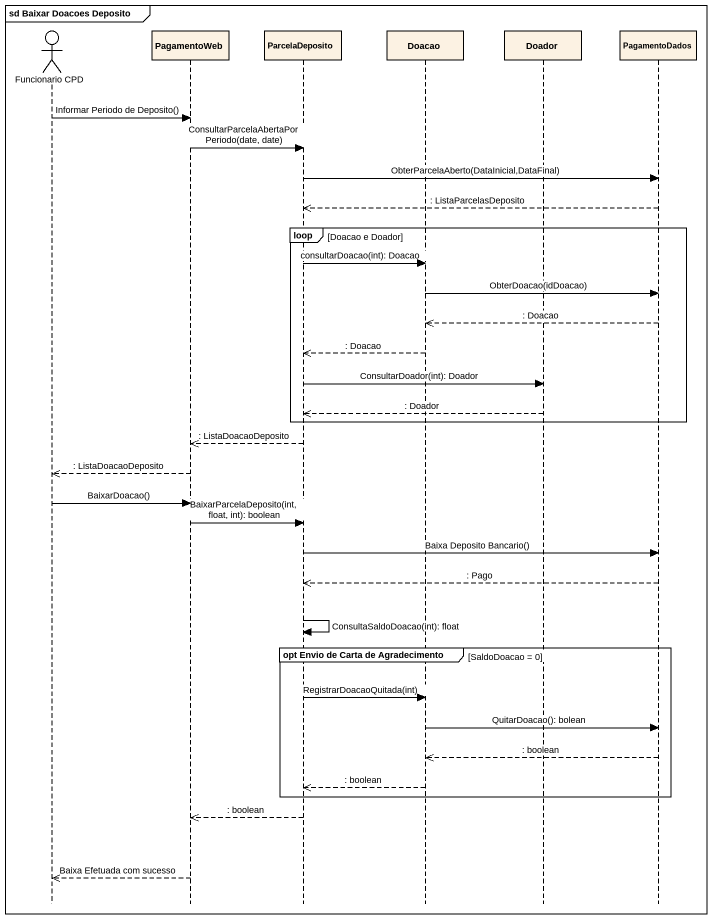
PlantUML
@startuml
mainframe sd Baixar Doacoes Deposito
hide footbox
actor "Funcionario CPD" as Funcionario_CPD
participant PagamentoWeb
participant ParcelaDeposito
participant Doacao
participant Doador
participant PagamentoDados

Funcionario_CPD -> PagamentoWeb : Informar Periodo de Deposito()
PagamentoWeb -> ParcelaDeposito : ConsultarParcelaAbertaPorPeriodo(date, date)
ParcelaDeposito -> PagamentoDados : ObterParcelaAberto(DataInicial,DataFinal)
PagamentoDados -->> ParcelaDeposito : : ListaParcelasDeposito
loop Doacao e Doador
  ParcelaDeposito -> Doacao : consultarDoacao(int): Doacao
  Doacao -> PagamentoDados : ObterDoacao(idDoacao)
  PagamentoDados -->> Doacao : : Doacao
  Doacao -->> ParcelaDeposito : : Doacao
  ParcelaDeposito -> Doador : ConsultarDoador(int): Doador
  Doador -->> ParcelaDeposito : : Doador
end
ParcelaDeposito -->> PagamentoWeb : : ListaDoacaoDeposito
PagamentoWeb -->> Funcionario_CPD : : ListaDoacaoDeposito
Funcionario_CPD -> PagamentoWeb : BaixarDoacao()
PagamentoWeb -> ParcelaDeposito : BaixarParcelaDeposito(int, float, int): boolean
ParcelaDeposito -> PagamentoDados : Baixa Deposito Bancario()
PagamentoDados -->> ParcelaDeposito : : Pago
ParcelaDeposito -> ParcelaDeposito : ConsultaSaldoDoacao(int): float
group opt Envio de Carta de Agradecimento [SaldoDoacao = 0]
  ParcelaDeposito -> Doacao : RegistrarDoacaoQuitada(int)
  Doacao -> PagamentoDados : QuitarDoacao(): bolean
  PagamentoDados -->> Doacao : : boolean
  Doacao -->> ParcelaDeposito : : boolean
end
ParcelaDeposito -->> PagamentoWeb : : boolean
PagamentoWeb -->> Funcionario_CPD : Baixa Efetuada com sucesso
@enduml
